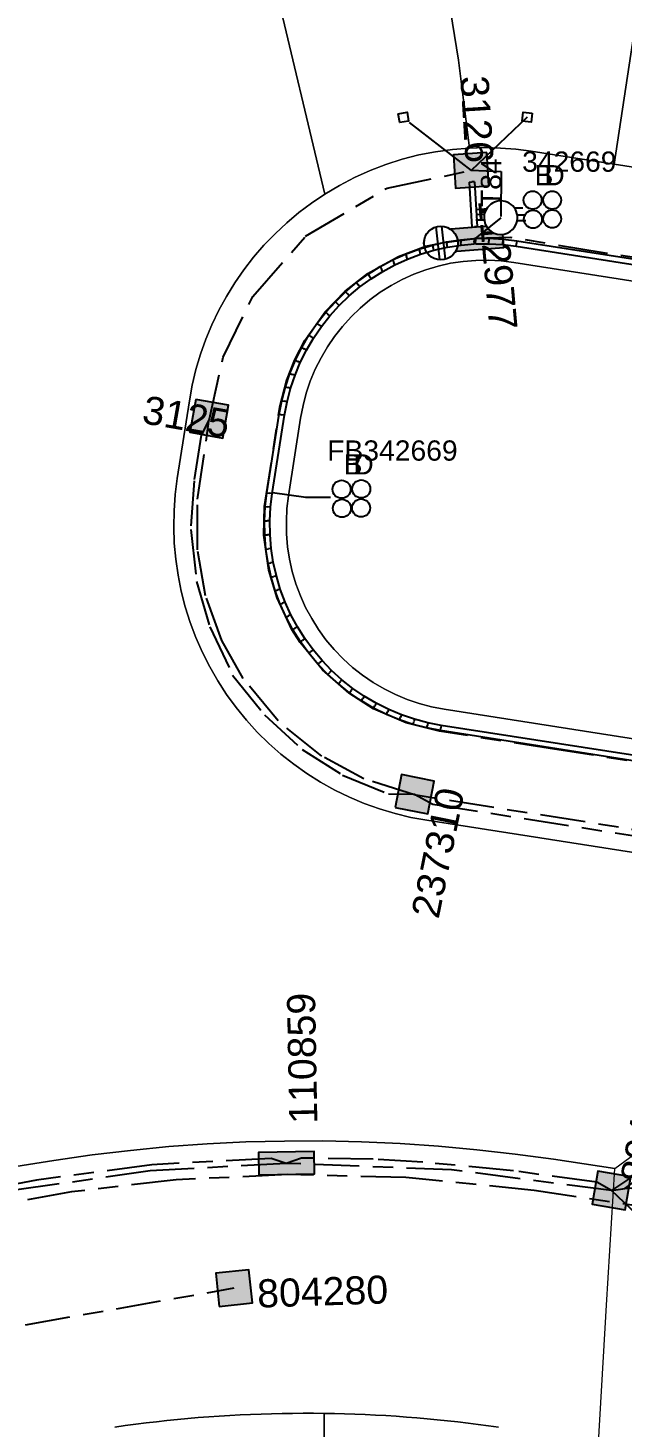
# Model space of a CAD drawing. Header units: metres. Extents: x 298214 to 299272, y 6265564 to 6266203.
# Drawn here: x 298381 to 298433.9, y 6265782.7 to 6265907.1 of the extents above; entities that cross this region are included whole.
import ezdxf
from ezdxf.enums import TextEntityAlignment as Align

# ---------------------------------------------------------------- set-up
doc = ezdxf.new("R2010")
doc.units = ezdxf.units.M
doc.linetypes.add('Cable Exist UG', pattern=[8.2, 4, -1.2, 1.8, -1.2])
doc.layers.get('0').update_dxf_attribs({"color": 6})
doc.layers.add('Cadastre Land Parcels_SP_EXT', color=9, linetype='Continuous', lineweight=5)
doc.layers.add('Cadastre Roads_SP_EXT', color=9, linetype='Continuous', lineweight=5)
for name, color, linetype in [('Duct_SP_EXT', 7, 'Continuous'), ('Equip_LV_EXT', 7, 'Continuous'), ('Mains_HV_EXT', 7, 'Continuous'), ('Mains_LV_EXT', 7, 'Continuous'), ('Mains_SL_EXT', 7, 'Continuous'), ('Services_SP_EXT', 7, 'Continuous'), ('SupportsUG_SP_LV_EXT', 7, 'Continuous'), ('SupportsUG_SP_LV_SL_EXT', 7, 'Continuous')]:
    doc.layers.add(name, color=color, linetype=linetype)
doc.styles.add('COLUMN_LABEL', font='arial.ttf')
doc.styles.add('iecARIAL', font='arial.ttf', dxfattribs={"height": 2})
doc.styles.add('POLE_LABEL', font='arial.ttf')
doc.styles.get("Standard").update_dxf_attribs({"font": 'arial.ttf'})

# ---------------------------------------------------------------- blocks, each defined once
blk = doc.blocks.new('COLUMN_EXT')
blk.add_hatch(color=256).paths.add_polyline_path([(-1.49, 1.48), (-1.49, -1.49), (1.48, -1.49), (1.48, 1.48)])
blk.add_lwpolyline([(-1.49, -1.49), (1.48, -1.49), (1.48, 1.48), (-1.49, 1.48)], close=True)
for tag, height, style, flags, p in [('ASSET_NUM', 2.5, 'COLUMN_LABEL', 8, (2, 2)), ('STRUCTURE_PLANT_NUMBER', 0.2, 'POLE_LABEL', 9, (1.81, 0.03)), ('STREET_CODE', 0.2, 'COLUMN_LABEL', 9, (1.81, -0.2))]:
    blk.add_attdef(tag, text='', height=height, dxfattribs=dict(style=style, flags=flags)).set_placement(p, align=Align.MIDDLE_LEFT)
at = {"flags": 9}
for tag, p in [('COLUMN_TYPE', (1.81, -0.4)), ('OWNED_BY', (1.81, -0.6)), ('STATE', (1.81, -0.8)), ('USAGE', (1.81, -1)), ('LEGEND', (1.81, -1.2)), ('STREETNAME', (1.81, -1.6)), ('SUBURB', (1.81, -1.8)), ('LOCATION', (1.81, -1.4)), ('NOTES', (1.81, -2))]:
    blk.add_attdef(tag, text='', height=0.2, dxfattribs=at).set_placement(p, align=Align.MIDDLE_LEFT)
at = {"flags": 1}
blk.add_attdef('Z', (1.81, -2.35), '', height=0.2, dxfattribs=at)
blk = doc.blocks.new('PILLAR_EXT')
blk.add_hatch(color=256).paths.add_polyline_path([(-2.475, 0.99), (-2.475, -0.99), (2.475, -0.99), (2.475, 0.99)])
blk.add_lwpolyline([(-2.475, -0.99), (2.475, -0.99), (2.475, 0.99), (-2.475, 0.99)], close=True)
at = {"style": 'iecARIAL', "flags": 8}
blk.add_attdef('ASSET_NUM', (1.5, 3.5), '', height=2.5, dxfattribs=at)
for tag, p, flags in [('OWNED_BY', (0, -0.2), 9), ('STATE', (0, -0.4), 9), ('SUPPORT_TYPE', (0, -0.6), 9), ('USAGE', (0, -0.8), 9), ('LEGEND', (0, -1), 9), ('LOCATION', (0, -1.2), 9), ('NOTES', (0, -1.4), 9), ('STREETNAME', (0, -1.8), 9), ('SUBURB', (0, -2), 1), ('PARENT', (0, -1.6), 9)]:
    blk.add_attdef(tag, p, '', height=0.2, dxfattribs=dict(flags=flags))
blk = doc.blocks.new('DUCT_EXT')
blk.add_circle((0, 0.8), 0.8)
at = {"flags": 1}
blk.add_attdef('Z', (0, 0), '', height=0.2, dxfattribs=at)
at = {"flags": 9}
for tag, p in [('DUCT_CODE', (0, 0)), ('XSECT_TYPE', (0, -0.2)), ('STATE', (0, -0.6)), ('FB_REFERENCE', (0, -0.4)), ('NOTES', (0, -0.8))]:
    blk.add_attdef(tag, text='', height=0.2, dxfattribs=at).set_placement(p, align=Align.MIDDLE_LEFT)
blk = doc.blocks.new('CCP_EXT')
at = {"flags": 9}
for tag, p in [('STATE', (0, -1.8)), ('LEGEND', (0, -1.4)), ('LIFE_SUPPORT', (0, -1.6)), ('NOTES', (0, -2))]:
    blk.add_attdef(tag, text='', height=0.2, dxfattribs=at).set_placement(p, align=Align.MIDDLE_LEFT)
blk.add_wipeout([(0, 0.57), (0.57, 0), (0, -0.57), (-0.57, 0)])
blk.add_lwpolyline([(-0.57, 0), (0, 0.57), (0.57, 0), (0, -0.57), (-0.57, 0)])
at = {"flags": 1}
blk.add_attdef('Z', (0, 0), '', height=0.2, dxfattribs=at)
at = {"flags": 9}
for tag, p in [('CCP_TYPE', (0, 0)), ('CONSTRUCTED_VOLTAGE', (0, -0.2)), ('OPERATING_VOLTAGE', (0, -0.6)), ('ORIENTATION', (0, -0.8)), ('OWNED_BY', (0, -1)), ('NO_PHASES', (0, -0.4)), ('USAGE', (0, -1.2))]:
    blk.add_attdef(tag, text='', height=0.2, dxfattribs=at).set_placement(p, align=Align.MIDDLE_LEFT)
blk = doc.blocks.new('LV_UG_LINKS_CLOSED_EXT')
blk.add_wipeout([(-1.06, 1.06), (-1.18, 0.92), (-1.29, 0.76), (-1.37, 0.59), (-1.43, 0.42), (-1.48, 0.23), (-1.49, 0.05), (-1.49, -0.14), (-1.46, -0.33), (-1.41, -0.51), (-1.33, -0.68), (-1.24, -0.84), (-1.12, -0.99), (-0.99, -1.12), (-0.84, -1.24), (-0.68, -1.33), (-0.51, -1.41), (-0.33, -1.46), (-0.14, -1.49), (0.05, -1.49), (0.23, -1.48), (0.42, -1.43), (0.59, -1.37), (0.76, -1.29), (0.92, -1.18), (1.06, -1.06), (1.18, -0.92), (1.29, -0.76), (1.37, -0.59), (1.43, -0.42), (1.48, -0.23), (1.49, -0.05), (1.49, 0.14), (1.46, 0.33), (1.41, 0.51), (1.33, 0.68), (1.24, 0.84), (1.12, 0.99), (0.99, 1.12), (0.84, 1.24), (0.68, 1.33), (0.51, 1.41), (0.33, 1.46), (0.14, 1.49), (-0.05, 1.49), (-0.23, 1.48), (-0.42, 1.43), (-0.59, 1.37), (-0.76, 1.29), (-0.92, 1.18)])
for p, q in [((-0.25, -1.48), (-0.25, 1.48)), ((0.25, -1.48), (0.25, 1.48))]:
    blk.add_line(p, q)
blk.add_circle((0, 0), 1.5)
at = {"flags": 9}
for tag, p in [('ACTUAL_STATUS', (0, 0)), ('CONSTRUCTED_VOLTAGE', (0, -0.2)), ('OPERATING_VOLTAGE', (0, -0.6)), ('ORIENTATION', (0, -0.8)), ('STATE', (0, -1)), ('SWITCH_TYPE', (0, -1.2)), ('NO_PHASES', (0, -0.4)), ('USAGE', (0, -1.4)), ('NOTES', (0, -1.6))]:
    blk.add_attdef(tag, text='', height=0.2, dxfattribs=at).set_placement(p, align=Align.MIDDLE_LEFT)
at = {"flags": 1}
blk.add_attdef('Z', (0, 0), '', height=0.2, dxfattribs=at)
blk = doc.blocks.new('LV_UG_LINKS_OPEN_EXT')
for p, q in [((-0.25, 1.47), (-0.25, 2.22)), ((0.25, 1.47), (0.25, 2.22)), ((-0.25, -1.47), (-0.25, -2.22)), ((0.25, -1.47), (0.25, -2.22))]:
    blk.add_line(p, q)
at = {"flags": 9}
for tag, p in [('ACTUAL_STATUS', (0, 0)), ('CONSTRUCTED_VOLTAGE', (0, -0.2)), ('OPERATING_VOLTAGE', (0, -0.6)), ('ORIENTATION', (0, -0.8)), ('STATE', (0, -1)), ('SWITCH_TYPE', (0, -1.2)), ('NO_PHASES', (0, -0.4)), ('USAGE', (0, -1.4)), ('NOTES', (0, -1.6))]:
    blk.add_attdef(tag, text='', height=0.2, dxfattribs=at).set_placement(p, align=Align.MIDDLE_LEFT)
at = {"flags": 1}
blk.add_attdef('Z', (0, 0), '', height=0.2, dxfattribs=at)
blk.add_wipeout([(-0.25, 1.47), (-0.43, 1.43), (-0.61, 1.36), (-0.77, 1.28), (-0.93, 1.17), (-1.07, 1.05), (-1.19, 0.9), (-1.29, 0.75), (-1.38, 0.58), (-1.44, 0.4), (-1.48, 0.22), (-1.49, 0.03), (-1.49, -0.16), (-1.45, -0.34), (-1.4, -0.52), (-1.32, -0.69), (-1.23, -0.85), (-1.11, -1), (-0.98, -1.13), (-0.83, -1.24), (-0.66, -1.34), (-0.49, -1.41), (-0.31, -1.46), (-0.13, -1.49), (0.06, -1.49), (0.25, -1.47), (0.43, -1.43), (0.61, -1.36), (0.77, -1.28), (0.93, -1.17), (1.07, -1.05), (1.19, -0.9), (1.29, -0.75), (1.38, -0.58), (1.44, -0.4), (1.48, -0.22), (1.49, -0.03), (1.49, 0.16), (1.45, 0.34), (1.4, 0.52), (1.32, 0.69), (1.23, 0.85), (1.11, 1), (0.98, 1.13), (0.83, 1.24), (0.66, 1.34), (0.49, 1.41), (0.31, 1.46), (0.13, 1.49), (-0.06, 1.49)])
blk.add_lwpolyline([(0, -1.49, 1), (0, 1.49, 1)], format="xyb", close=True)

msp = doc.modelspace()

# ---------------------------------------------------------------- linework, layer by layer
at = {"layer": 'Cadastre Land Parcels_SP_EXT', "linetype": 'Continuous'}
for points in [[(298388.82, 6265947.22), (298396.46, 6265933.38), (298398.25, 6265931.64), (298398.48, 6265929.97), (298407.43, 6265892.36), (298408.74, 6265893.13), (298410.08, 6265893.83), (298411.47, 6265894.45), (298412.88, 6265895), (298414.33, 6265895.46), (298415.8, 6265895.84), (298417.29, 6265896.13), (298418.79, 6265896.34), (298420.3, 6265896.46), (298419.34, 6265904.26), (298417.89, 6265913.26), (298418.92, 6265917.88), (298416.69, 6265945.38), (298407.45, 6265945.99), (298388.82, 6265947.22)], [(298416.69, 6265945.38), (298418.92, 6265917.88), (298417.89, 6265913.26), (298419.34, 6265904.26), (298420.3, 6265896.46), (298421.68, 6265896.5), (298423.05, 6265896.46), (298424.43, 6265896.35), (298425.79, 6265896.18), (298433.18, 6265895.02), (298436.42, 6265916.57), (298441.02, 6265940.23), (298436.08, 6265941.64), (298424.69, 6265943.67), (298416.69, 6265945.38)], [(298433.18, 6265895.02), (298447.02, 6265892.86), (298449.36, 6265902.4), (298457.94, 6265935.38), (298441.02, 6265940.23), (298436.42, 6265916.57), (298433.18, 6265895.02)]]:
    msp.add_lwpolyline(points, close=True, dxfattribs=at)
for points in [[(298437.55, 6265833.4), (298416.5, 6265836.68), (298415.09, 6265836.94), (298413.69, 6265837.28), (298412.3, 6265837.69), (298410.95, 6265838.18), (298409.62, 6265838.74), (298408.32, 6265839.37), (298407.06, 6265840.07), (298405.84, 6265840.83), (298404.67, 6265841.67), (298403.54, 6265842.56), (298402.46, 6265843.51), (298401.43, 6265844.53), (298400.46, 6265845.59), (298399.55, 6265846.71), (298398.7, 6265847.87), (298397.91, 6265849.08), (298397.2, 6265850.33), (298396.55, 6265851.61), (298395.97, 6265852.93), (298395.46, 6265854.28), (298395.03, 6265855.66), (298394.67, 6265857.05), (298394.39, 6265858.47), (298394.18, 6265859.89), (298394.05, 6265861.33), (298394, 6265862.77), (298394.03, 6265864.21), (298394.14, 6265865.65), (298394.32, 6265867.07), (298395.4, 6265873.99), (298395.65, 6265875.38), (298395.98, 6265876.76), (298396.38, 6265878.12), (298396.86, 6265879.45), (298397.4, 6265880.75), (298398.01, 6265882.03), (298398.69, 6265883.27), (298399.44, 6265884.47), (298400.24, 6265885.64), (298401.11, 6265886.75), (298402.03, 6265887.82), (298403.01, 6265888.84), (298404.05, 6265889.81), (298405.13, 6265890.72), (298406.26, 6265891.57), (298407.43, 6265892.36), (298407.43, 6265892.36), (298398.48, 6265929.97)], [(298518.9, 6265871.47), (298424.26, 6265886.29), (298423.13, 6265886.43), (298422, 6265886.49), (298420.87, 6265886.47), (298419.74, 6265886.38), (298418.61, 6265886.21), (298417.51, 6265885.96), (298416.42, 6265885.63), (298415.36, 6265885.24), (298414.33, 6265884.77), (298413.33, 6265884.23), (298412.37, 6265883.63), (298411.45, 6265882.96), (298410.59, 6265882.23), (298409.77, 6265881.44), (298409.01, 6265880.6), (298408.31, 6265879.71), (298407.67, 6265878.77), (298407.1, 6265877.8), (298406.59, 6265876.78), (298406.15, 6265875.73), (298405.79, 6265874.66), (298405.5, 6265873.56), (298405.29, 6265872.45), (298404.21, 6265865.53), (298404.07, 6265864.41), (298404.02, 6265863.28), (298404.03, 6265862.14), (298404.13, 6265861.01), (298404.3, 6265859.89), (298404.55, 6265858.79), (298404.87, 6265857.7), (298405.27, 6265856.64), (298405.73, 6265855.6), (298406.27, 6265854.61), (298406.88, 6265853.65), (298407.54, 6265852.73), (298408.27, 6265851.86), (298409.06, 6265851.05), (298409.9, 6265850.28), (298410.79, 6265849.58), (298411.73, 6265848.94), (298412.71, 6265848.37), (298413.72, 6265847.87), (298414.77, 6265847.43), (298415.84, 6265847.07), (298416.94, 6265846.78), (298418.05, 6265846.56), (298439.05, 6265843.27)], [(298379.96, 6265805.88), (298383.34, 6265806.44), (298386.74, 6265806.93), (298390.15, 6265807.33), (298393.56, 6265807.66), (298396.99, 6265807.91), (298400.41, 6265808.08), (298403.84, 6265808.16), (298407.27, 6265808.17), (298410.7, 6265808.09), (298414.13, 6265807.94), (298417.56, 6265807.71), (298420.97, 6265807.39), (298424.38, 6265807), (298427.79, 6265806.55), (298433.24, 6265805.73), (298437.8, 6265809.06)], [(298407.25, 6265751.62), (298407.37, 6265783.94), (298407.37, 6265783.94), (298406.44, 6265783.95), (298405.5, 6265783.95), (298404.57, 6265783.94), (298403.64, 6265783.93), (298402.7, 6265783.91), (298401.77, 6265783.88), (298400.84, 6265783.85), (298399.91, 6265783.8), (298398.98, 6265783.76), (298398.04, 6265783.7), (298397.11, 6265783.63), (298396.18, 6265783.56), (298395.25, 6265783.48), (298394.33, 6265783.39), (298393.4, 6265783.3), (298392.47, 6265783.2), (298391.54, 6265783.09), (298390.62, 6265782.97), (298389.69, 6265782.85), (298388.77, 6265782.72)], [(298422.9, 6265782.7), (298421.99, 6265782.83), (298421.09, 6265782.95), (298420.18, 6265783.07), (298419.26, 6265783.18), (298418.35, 6265783.28), (298417.44, 6265783.37), (298416.53, 6265783.46), (298415.61, 6265783.54), (298414.7, 6265783.61), (298413.78, 6265783.68), (298412.87, 6265783.74), (298411.95, 6265783.79), (298411.04, 6265783.83), (298410.12, 6265783.87), (298409.2, 6265783.9), (298408.29, 6265783.92), (298407.37, 6265783.94), (298407.25, 6265751.62)]]:
    msp.add_lwpolyline(points, dxfattribs=at)
at = {"layer": 'Cadastre Roads_SP_EXT', "linetype": 'Continuous'}
for points in [[(298447.02, 6265892.86), (298433.18, 6265895.02), (298425.79, 6265896.18), (298424.43, 6265896.35), (298423.05, 6265896.46), (298421.68, 6265896.5), (298420.3, 6265896.46), (298418.79, 6265896.34), (298417.29, 6265896.13), (298415.8, 6265895.84), (298414.33, 6265895.46), (298412.88, 6265895), (298411.47, 6265894.45), (298410.08, 6265893.83), (298408.74, 6265893.13), (298407.43, 6265892.36), (298406.26, 6265891.57), (298405.13, 6265890.72), (298404.05, 6265889.81), (298403.01, 6265888.84), (298402.03, 6265887.82), (298401.11, 6265886.75), (298400.24, 6265885.64), (298399.44, 6265884.47), (298398.69, 6265883.27), (298398.01, 6265882.03), (298397.4, 6265880.75), (298396.86, 6265879.45), (298396.38, 6265878.12), (298395.98, 6265876.76), (298395.65, 6265875.38), (298395.4, 6265873.99), (298394.32, 6265867.08), (298394.14, 6265865.65), (298394.03, 6265864.21), (298394, 6265862.77), (298394, 6265862.77), (298394.05, 6265861.33), (298394.18, 6265859.89), (298394.39, 6265858.47), (298394.67, 6265857.05), (298395.03, 6265855.66), (298395.46, 6265854.28), (298395.97, 6265852.93), (298396.55, 6265851.61), (298397.2, 6265850.33), (298397.91, 6265849.08), (298398.7, 6265847.87), (298399.55, 6265846.71), (298400.46, 6265845.59), (298401.43, 6265844.53), (298402.46, 6265843.51), (298403.54, 6265842.56), (298404.67, 6265841.67), (298405.84, 6265840.83), (298407.06, 6265840.07), (298408.32, 6265839.37), (298409.62, 6265838.74), (298410.95, 6265838.18), (298412.3, 6265837.69), (298413.69, 6265837.28), (298415.09, 6265836.94), (298416.5, 6265836.68), (298437.55, 6265833.4)], [(298439.05, 6265843.27), (298418.05, 6265846.56), (298416.94, 6265846.78), (298415.84, 6265847.07), (298414.77, 6265847.43), (298413.72, 6265847.87), (298412.71, 6265848.37), (298411.73, 6265848.94), (298410.79, 6265849.58), (298409.9, 6265850.28), (298409.06, 6265851.05), (298408.27, 6265851.86), (298407.54, 6265852.73), (298406.88, 6265853.65), (298406.27, 6265854.61), (298405.73, 6265855.6), (298405.27, 6265856.64), (298404.87, 6265857.7), (298404.55, 6265858.79), (298404.3, 6265859.89), (298404.13, 6265861.01), (298404.03, 6265862.14), (298404.02, 6265863.28), (298404.07, 6265864.41), (298404.21, 6265865.53), (298405.29, 6265872.45), (298405.5, 6265873.56), (298405.79, 6265874.66), (298406.15, 6265875.73), (298406.59, 6265876.78), (298407.1, 6265877.8), (298407.67, 6265878.77), (298408.31, 6265879.71), (298409.01, 6265880.6), (298409.77, 6265881.44), (298410.59, 6265882.23), (298411.45, 6265882.96), (298412.37, 6265883.63), (298413.33, 6265884.23), (298414.33, 6265884.77), (298415.36, 6265885.24), (298416.42, 6265885.63), (298417.51, 6265885.96), (298418.61, 6265886.21), (298419.74, 6265886.38), (298420.87, 6265886.47), (298422, 6265886.49), (298423.13, 6265886.43), (298424.26, 6265886.29), (298518.9, 6265871.47)], [(298431.77, 6265781.33), (298432.5, 6265793.55), (298432.5, 6265793.55), (298433.23, 6265805.73), (298427.79, 6265806.55), (298424.38, 6265807), (298420.97, 6265807.39), (298417.56, 6265807.71), (298414.13, 6265807.94), (298410.7, 6265808.09), (298407.27, 6265808.17), (298403.84, 6265808.16), (298400.41, 6265808.08), (298396.98, 6265807.91), (298393.56, 6265807.66), (298390.15, 6265807.33), (298386.74, 6265806.93), (298383.34, 6265806.44), (298379.96, 6265805.88)], [(298388.77, 6265782.72), (298389.69, 6265782.85), (298390.62, 6265782.97), (298391.54, 6265783.09), (298392.47, 6265783.2), (298393.4, 6265783.3), (298394.33, 6265783.39), (298395.25, 6265783.48), (298396.18, 6265783.56), (298397.11, 6265783.63), (298398.04, 6265783.7), (298398.98, 6265783.76), (298399.91, 6265783.8), (298400.84, 6265783.85), (298401.77, 6265783.88), (298402.7, 6265783.91), (298403.64, 6265783.93), (298404.57, 6265783.94), (298405.5, 6265783.95), (298406.44, 6265783.95), (298407.37, 6265783.94), (298408.29, 6265783.92), (298409.2, 6265783.9), (298410.12, 6265783.87), (298411.04, 6265783.83), (298411.95, 6265783.79), (298412.87, 6265783.74), (298413.78, 6265783.68), (298414.7, 6265783.61), (298415.61, 6265783.54), (298416.53, 6265783.46), (298417.44, 6265783.37), (298418.35, 6265783.28), (298419.26, 6265783.18), (298420.18, 6265783.07), (298421.09, 6265782.95), (298421.99, 6265782.83), (298422.9, 6265782.7)]]:
    msp.add_lwpolyline(points, dxfattribs=at)
at = {"layer": 'Duct_SP_EXT'}
for p, q in [((298420.28, 6265893.43), (298420.52, 6265893.45)), ((298420.76, 6265893.46), (298420.52, 6265893.45)), ((298413.47, 6265886.51), (298414.62, 6265887.03)), ((298414.62, 6265887.03), (298414.71, 6265886.81)), ((298420.84, 6265887.93), (298422.03, 6265887.95)), ((298422.03, 6265887.95), (298423.26, 6265887.89)), ((298423.26, 6265887.89), (298423.28, 6265888.13)), ((298423.26, 6265887.89), (298424.46, 6265887.73)), ((298424.46, 6265887.73), (298424.5, 6265887.97)), ((298424.46, 6265887.73), (298472.83, 6265880.16)), ((298411.28, 6265885.23), (298412.35, 6265885.91)), ((298412.35, 6265885.91), (298413.47, 6265886.51)), ((298412.35, 6265885.91), (298412.47, 6265885.7)), ((298412.59, 6265885.49), (298412.47, 6265885.7)), ((298412.59, 6265885.49), (298413.68, 6265886.08)), ((298413.47, 6265886.51), (298413.57, 6265886.29)), ((298413.68, 6265886.08), (298413.57, 6265886.29)), ((298413.68, 6265886.08), (298414.8, 6265886.59)), ((298414.8, 6265886.59), (298414.71, 6265886.81)), ((298409.29, 6265883.67), (298410.26, 6265884.49)), ((298410.26, 6265884.49), (298411.28, 6265885.23)), ((298410.26, 6265884.49), (298410.41, 6265884.3)), ((298410.55, 6265884.11), (298411.55, 6265884.84)), ((298411.28, 6265885.23), (298411.41, 6265885.03)), ((298411.55, 6265884.84), (298411.41, 6265885.03)), ((298411.55, 6265884.84), (298412.59, 6265885.49)), ((298408.38, 6265882.79), (298409.29, 6265883.67)), ((298408.72, 6265882.46), (298409.61, 6265883.32)), ((298409.29, 6265883.67), (298409.45, 6265883.49)), ((298409.61, 6265883.32), (298409.45, 6265883.49)), ((298409.61, 6265883.32), (298410.55, 6265884.11)), ((298410.55, 6265884.11), (298410.41, 6265884.3)), ((298407.53, 6265881.85), (298408.38, 6265882.79)), ((298407.89, 6265881.54), (298408.72, 6265882.46)), ((298408.38, 6265882.79), (298408.55, 6265882.63)), ((298408.72, 6265882.46), (298408.55, 6265882.63)), ((298406.03, 6265879.81), (298406.74, 6265880.86)), ((298406.74, 6265880.86), (298407.53, 6265881.85)), ((298406.74, 6265880.86), (298406.94, 6265880.72)), ((298407.13, 6265880.58), (298406.94, 6265880.72)), ((298407.13, 6265880.58), (298407.89, 6265881.54)), ((298407.53, 6265881.85), (298407.71, 6265881.7)), ((298407.89, 6265881.54), (298407.71, 6265881.7)), ((298405.39, 6265878.72), (298406.03, 6265879.81)), ((298405.81, 6265878.49), (298406.43, 6265879.56)), ((298406.03, 6265879.81), (298406.23, 6265879.69)), ((298406.43, 6265879.56), (298406.23, 6265879.69)), ((298406.43, 6265879.56), (298407.13, 6265880.58)), ((298404.82, 6265877.59), (298405.39, 6265878.72)), ((298405.26, 6265877.39), (298405.81, 6265878.49)), ((298405.39, 6265878.72), (298405.6, 6265878.61)), ((298405.81, 6265878.49), (298405.6, 6265878.61)), ((298404.34, 6265876.42), (298404.82, 6265877.59)), ((298404.79, 6265876.25), (298405.26, 6265877.39)), ((298404.82, 6265877.59), (298405.04, 6265877.49)), ((298405.26, 6265877.39), (298405.04, 6265877.49)), ((298403.93, 6265875.22), (298404.34, 6265876.42)), ((298404.34, 6265876.42), (298404.56, 6265876.33)), ((298404.39, 6265875.08), (298404.79, 6265876.25)), ((298404.79, 6265876.25), (298404.56, 6265876.33)), ((298403.61, 6265873.99), (298403.93, 6265875.22)), ((298403.93, 6265875.22), (298404.16, 6265875.15)), ((298404.08, 6265873.89), (298404.39, 6265875.08)), ((298404.39, 6265875.08), (298404.16, 6265875.15)), ((298403.38, 6265872.78), (298403.61, 6265873.99)), ((298403.61, 6265873.99), (298403.85, 6265873.94)), ((298404.08, 6265873.89), (298403.85, 6265873.94)), ((298403.85, 6265872.7), (298404.08, 6265873.89)), ((298402.29, 6265865.8), (298403.38, 6265872.78)), ((298402.76, 6265865.73), (298403.85, 6265872.7)), ((298403.38, 6265872.78), (298403.61, 6265872.74)), ((298403.85, 6265872.7), (298403.61, 6265872.74)), ((298402.14, 6265864.58), (298402.29, 6265865.8)), ((298402.29, 6265865.8), (298402.53, 6265865.77)), ((298402.76, 6265865.73), (298402.53, 6265865.77)), ((298402.07, 6265863.31), (298402.14, 6265864.58)), ((298402.14, 6265864.58), (298402.38, 6265864.56)), ((298402.62, 6265864.53), (298402.38, 6265864.56)), ((298402.55, 6265863.3), (298402.62, 6265864.53)), ((298402.62, 6265864.53), (298402.76, 6265865.73)), ((298402.09, 6265862.05), (298402.07, 6265863.31)), ((298402.07, 6265863.31), (298402.31, 6265863.31)), ((298402.55, 6265863.3), (298402.31, 6265863.31)), ((298402.57, 6265862.07), (298402.55, 6265863.3)), ((298402.09, 6265862.05), (298402.33, 6265862.06)), ((298402.2, 6265860.78), (298402.09, 6265862.05)), ((298402.57, 6265862.07), (298402.33, 6265862.06)), ((298402.68, 6265860.84), (298402.57, 6265862.07)), ((298402.2, 6265860.78), (298402.44, 6265860.81)), ((298402.68, 6265860.84), (298402.44, 6265860.81)), ((298402.86, 6265859.62), (298402.68, 6265860.84)), ((298402.39, 6265859.53), (298402.2, 6265860.78)), ((298402.39, 6265859.53), (298402.63, 6265859.57)), ((298402.86, 6265859.62), (298402.63, 6265859.57)), ((298403.13, 6265858.42), (298402.86, 6265859.62)), ((298402.67, 6265858.3), (298402.39, 6265859.53)), ((298402.67, 6265858.3), (298402.9, 6265858.36)), ((298403.03, 6265857.08), (298402.67, 6265858.3)), ((298403.13, 6265858.42), (298402.9, 6265858.36)), ((298403.48, 6265857.23), (298403.13, 6265858.42)), ((298403.03, 6265857.08), (298403.26, 6265857.16)), ((298403.47, 6265855.9), (298403.03, 6265857.08)), ((298403.48, 6265857.23), (298403.26, 6265857.16)), ((298403.92, 6265856.08), (298403.48, 6265857.23)), ((298403.47, 6265855.9), (298403.69, 6265855.99)), ((298404, 6265854.74), (298403.47, 6265855.9)), ((298403.92, 6265856.08), (298403.69, 6265855.99)), ((298404.43, 6265854.96), (298403.92, 6265856.08)), ((298404, 6265854.74), (298404.21, 6265854.85)), ((298404.6, 6265853.63), (298404, 6265854.74)), ((298404.43, 6265854.96), (298404.21, 6265854.85)), ((298405.01, 6265853.87), (298404.43, 6265854.96)), ((298404.6, 6265853.63), (298404.8, 6265853.75)), ((298405.27, 6265852.56), (298404.6, 6265853.63)), ((298405.01, 6265853.87), (298404.8, 6265853.75)), ((298405.67, 6265852.83), (298405.01, 6265853.87)), ((298405.27, 6265852.56), (298405.47, 6265852.69)), ((298406.02, 6265851.53), (298405.27, 6265852.56)), ((298405.67, 6265852.83), (298405.47, 6265852.69)), ((298406.4, 6265851.83), (298405.67, 6265852.83)), ((298406.02, 6265851.53), (298406.21, 6265851.68)), ((298406.83, 6265850.56), (298406.02, 6265851.53)), ((298406.4, 6265851.83), (298406.21, 6265851.68)), ((298407.19, 6265850.88), (298406.4, 6265851.83)), ((298407.19, 6265850.88), (298407.01, 6265850.72)), ((298408.04, 6265850), (298407.19, 6265850.88)), ((298406.83, 6265850.56), (298407.01, 6265850.72)), ((298407.71, 6265849.65), (298406.83, 6265850.56)), ((298407.71, 6265849.65), (298407.88, 6265849.82)), ((298408.65, 6265848.8), (298407.71, 6265849.65)), ((298408.04, 6265850), (298407.88, 6265849.82)), ((298408.96, 6265849.17), (298408.04, 6265850)), ((298408.65, 6265848.8), (298408.8, 6265848.99)), ((298409.64, 6265848.02), (298408.65, 6265848.8)), ((298408.96, 6265849.17), (298408.8, 6265848.99)), ((298409.93, 6265848.41), (298408.96, 6265849.17)), ((298409.93, 6265848.41), (298409.79, 6265848.21)), ((298410.95, 6265847.71), (298409.93, 6265848.41)), ((298409.64, 6265848.02), (298409.79, 6265848.21)), ((298410.69, 6265847.3), (298409.64, 6265848.02)), ((298410.69, 6265847.3), (298410.82, 6265847.51)), ((298411.78, 6265846.66), (298410.69, 6265847.3)), ((298410.95, 6265847.71), (298410.82, 6265847.51)), ((298412.01, 6265847.09), (298410.95, 6265847.71)), ((298411.78, 6265846.66), (298411.9, 6265846.87)), ((298412.92, 6265846.1), (298411.78, 6265846.66)), ((298412.01, 6265847.09), (298411.9, 6265846.87)), ((298413.12, 6265846.54), (298412.01, 6265847.09)), ((298412.92, 6265846.1), (298413.02, 6265846.32)), ((298414.09, 6265845.61), (298412.92, 6265846.1)), ((298413.12, 6265846.54), (298413.02, 6265846.32)), ((298414.25, 6265846.06), (298413.12, 6265846.54)), ((298414.25, 6265846.06), (298414.17, 6265845.84)), ((298415.42, 6265845.67), (298414.25, 6265846.06)), ((298414.09, 6265845.61), (298414.17, 6265845.84)), ((298415.29, 6265845.21), (298414.09, 6265845.61)), ((298415.29, 6265845.21), (298415.35, 6265845.44)), ((298416.51, 6265844.89), (298415.29, 6265845.21)), ((298415.42, 6265845.67), (298415.35, 6265845.44)), ((298416.61, 6265845.36), (298415.42, 6265845.67)), ((298416.51, 6265844.89), (298416.56, 6265845.12)), ((298417.72, 6265844.65), (298416.51, 6265844.89)), ((298416.61, 6265845.36), (298416.56, 6265845.12)), ((298417.8, 6265845.12), (298416.61, 6265845.36)), ((298417.72, 6265844.65), (298417.76, 6265844.89)), ((298438.75, 6265841.36), (298417.72, 6265844.65)), ((298417.8, 6265845.12), (298417.76, 6265844.89)), ((298438.82, 6265841.83), (298417.8, 6265845.12))]:
    msp.add_line(p, q, dxfattribs=at)
for points in [[(298425.04, 6265891.11), (298422.63, 6265891.11), (298420.97, 6265890.97)], [(298407.93, 6265865.37), (298405.75, 6265865.37), (298402.8, 6265865.8)]]:
    msp.add_lwpolyline(points, dxfattribs=at)
at = {"layer": 'Mains_HV_EXT', "linetype": 'Cable Exist UG'}
msp.add_lwpolyline([(298562.48, 6265775.7), (298560.72, 6265776.75), (298559.43, 6265777.45), (298558.07, 6265778.16), (298556.86, 6265778.77), (298555.43, 6265779.46), (298554.28, 6265780), (298552.68, 6265780.72), (298550.84, 6265781.5), (298549.18, 6265782.18), (298547.75, 6265782.72), (298546.68, 6265783.12), (298539.9, 6265785.3), (298526.66, 6265788.11), (298449.31, 6265800.19), (298437.9, 6265801.97), (298426.07, 6265803.76), (298414.64, 6265804.91), (298404.14, 6265805.17), (298394.23, 6265804.71), (298384.92, 6265803.64), (298375.7, 6265801.99), (298351.02, 6265796.79)], dxfattribs=at)
at = {"layer": 'Mains_LV_EXT', "linetype": 'Cable Exist UG'}
for points in [[(298432.93, 6265803.75), (298434.12, 6265803.95), (298439.65, 6265807.94), (298442.99, 6265829.34), (298438.68, 6265835.25), (298415.5, 6265838.91), (298410.92, 6265840.36), (298407.18, 6265842.37), (298403.28, 6265845.51), (298400.17, 6265849.28), (298398.27, 6265852.67), (298396.84, 6265856.64), (298396.11, 6265860.74), (298396.11, 6265865.24), (298397.17, 6265872.38)], [(298404, 6265806.17), (298391.92, 6265805.5), (298378.75, 6265803.62), (298373.96, 6265802.61), (298373.35, 6265801.42), (298371.54, 6265801.15), (298370.45, 6265801.88), (298350.45, 6265797.69), (298345.36, 6265803.78)], [(298432.93, 6265803.75), (298418.7, 6265805.6), (298404, 6265806.17)]]:
    msp.add_lwpolyline(points, dxfattribs=at)
at = {"layer": 'Mains_SL_EXT', "linetype": 'Cable Exist UG'}
for points in [[(298397.17, 6265872.38), (298396.44, 6265870.94), (298395.81, 6265866.86), (298395.51, 6265862.54), (298396.03, 6265857.91), (298397.22, 6265853.88), (298399.24, 6265849.58), (298402.06, 6265846.06), (298405.43, 6265842.98), (298409.02, 6265840.7), (298413.1, 6265839.02), (298415.43, 6265839)], [(298415.43, 6265839), (298417.06, 6265838.11), (298441.36, 6265834.29), (298442.46, 6265841.22), (298448.63, 6265840.26), (298450.02, 6265839.52)], [(298450.02, 6265839.52), (298448.16, 6265838.31), (298444.09, 6265839.01), (298439.23, 6265808.25), (298434.98, 6265805.13), (298432.93, 6265803.75)], [(298404, 6265806.17), (298402.67, 6265806.6), (298392.05, 6265806.05), (298381.81, 6265804.68), (298373.71, 6265803.17), (298372.29, 6265802.37)], [(298432.93, 6265803.75), (298431.63, 6265804.49), (298424.22, 6265805.5), (298416.17, 6265806.28), (298411.73, 6265806.55), (298405.37, 6265806.64), (298404, 6265806.17)], [(298432.93, 6265803.75), (298434.55, 6265804.01), (298456.56, 6265800.65), (298458.08, 6265800.39)], [(298432.93, 6265803.75), (298435.15, 6265801.67), (298437.5, 6265801.39), (298435.58, 6265783.02)], [(298357.9, 6265787.74), (298358.74, 6265787.82), (298358.74, 6265787.82), (298364.67, 6265788.99), (298399.38, 6265795.09)]]:
    msp.add_lwpolyline(points, dxfattribs=at)

# ---------------------------------------------------------------- block references
at = {"layer": 'Duct_SP_EXT'}
for p in [(298425.92, 6265891.03), (298427.66, 6265891.03), (298425.95, 6265889.33), (298427.66, 6265889.36), (298408.93, 6265865.31), (298410.68, 6265865.34), (298408.96, 6265863.62), (298410.67, 6265863.65)]:
    msp.add_blockref('DUCT_EXT', p, dxfattribs=at)
at = {"layer": 'SupportsUG_SP_LV_EXT'}
ref = msp.add_blockref('PILLAR_EXT', (298420.81, 6265888.41), dxfattribs=dict(at, rotation=4.382714275801035))
ref.add_attrib('ASSET_NUM', '112977', dxfattribs={"layer": '0', "height": 2.5, "rotation": 275.0737, "style": 'iecARIAL'}).set_placement((298422.31, 6265891.91), align=Align.MIDDLE_LEFT)
ref = msp.add_blockref('PILLAR_EXT', (298404.03, 6265806.19), dxfattribs=dict(at, rotation=1.166279844223366))
ref.add_attrib('ASSET_NUM', '110859', dxfattribs={"layer": '0', "height": 2.5, "rotation": 91.0597, "style": 'iecARIAL'}).set_placement((298405.53, 6265809.69), align=Align.MIDDLE_LEFT)
at = {"layer": 'SupportsUG_SP_LV_SL_EXT'}
ref = msp.add_blockref('COLUMN_EXT', (298420.46, 6265894.47), dxfattribs=dict(at, rotation=183.4543690732486))
ref.add_attrib('ASSET_NUM', '3126', dxfattribs={"layer": '0', "height": 2.5, "rotation": 273.4906, "style": 'COLUMN_LABEL'}).set_placement((298422.46, 6265895.22), align=Align.TOP_RIGHT)
ref = msp.add_blockref('COLUMN_EXT', (298397.17, 6265872.38), dxfattribs=dict(at, rotation=259.9821690765352))
ref.add_attrib('ASSET_NUM', '3125', dxfattribs={"layer": '0', "height": 2.5, "rotation": 350.0184, "style": 'COLUMN_LABEL'}).set_placement((298399.17, 6265873.13), align=Align.TOP_RIGHT)
ref = msp.add_blockref('COLUMN_EXT', (298415.43, 6265839), dxfattribs=dict(at, rotation=348.9730634499802))
ref.add_attrib('ASSET_NUM', '237310', dxfattribs={"layer": '0', "height": 2.5, "rotation": 78.4902, "style": 'COLUMN_LABEL'}).set_placement((298417.43, 6265839.75), align=Align.TOP_RIGHT)
ref = msp.add_blockref('COLUMN_EXT', (298432.93, 6265803.75), dxfattribs=dict(at, rotation=170.2055384230149))
ref.add_attrib('ASSET_NUM', '804281', dxfattribs={"layer": '0', "height": 2.5, "rotation": 80.3142, "style": 'COLUMN_LABEL'}).set_placement((298434.94, 6265804.5), align=Align.MIDDLE_LEFT)
ref = msp.add_blockref('COLUMN_EXT', (298399.38, 6265795.09), dxfattribs=dict(at, rotation=6.072456341586506))
ref.add_attrib('ASSET_NUM', '804280', dxfattribs={"layer": '0', "height": 2.5, "rotation": 1.8779, "style": 'COLUMN_LABEL'}).set_placement((298401.38, 6265795.84), align=Align.TOP_LEFT)

# ---------------------------------------------------------------- texts
at = {"layer": 'Duct_SP_EXT'}
for s, p in [('342669', (298424.99, 6265894.35)), ('B', (298426.09, 6265893.14)), ('D', (298426.96, 6265893.14)), ('FB342669', (298407.65, 6265868.66)), ('B', (298409.11, 6265867.43)), ('D', (298409.97, 6265867.43))]:
    msp.add_text(s, height=1.8, dxfattribs=at).set_placement(p)

# ---------------------------------------------------------------- next in the draw order: block references
at = {"layer": 'Equip_LV_EXT'}
for name, p, rotation in [('LV_UG_LINKS_OPEN_EXT', (298423.09, 6265890.27), 89.57801395710003), ('LV_UG_LINKS_CLOSED_EXT', (298417.76, 6265888.01), 6.172334307854825)]:
    msp.add_blockref(name, p, dxfattribs=dict(at, rotation=rotation))
at = {"layer": 'Services_SP_EXT'}
for p, rotation in [((298414.43, 6265899.18), 324.4003715268929), ((298425.44, 6265899.2), 219.5100301031564)]:
    msp.add_blockref('CCP_EXT', p, dxfattribs=dict(at, rotation=rotation))

# ---------------------------------------------------------------- next in the draw order: linework, layer by layer
at = {"layer": 'Duct_SP_EXT'}
for p, q in [((298420.28, 6265893.43), (298420.51, 6265889.42)), ((298420.76, 6265893.46), (298420.99, 6265889.45)), ((298420.51, 6265889.42), (298420.75, 6265889.44)), ((298420.99, 6265889.45), (298420.75, 6265889.44)), ((298418.26, 6265888.11), (298419.51, 6265888.3)), ((298419.51, 6265888.3), (298420.7, 6265888.4)), ((298419.51, 6265888.3), (298419.54, 6265888.07)), ((298420.7, 6265888.4), (298420.72, 6265888.17)), ((298420.74, 6265887.93), (298420.72, 6265888.17)), ((298420.84, 6265888.41), (298422.03, 6265888.43)), ((298420.84, 6265888.41), (298420.84, 6265888.17)), ((298420.84, 6265887.93), (298420.84, 6265888.17)), ((298422.03, 6265888.43), (298423.3, 6265888.36)), ((298422.03, 6265888.43), (298422.03, 6265888.19)), ((298422.03, 6265887.95), (298422.03, 6265888.19)), ((298423.3, 6265888.36), (298423.28, 6265888.13)), ((298423.3, 6265888.36), (298424.53, 6265888.21)), ((298424.53, 6265888.21), (298424.5, 6265887.97)), ((298424.53, 6265888.21), (298472.91, 6265880.63)), ((298414.62, 6265887.03), (298415.81, 6265887.47)), ((298414.8, 6265886.59), (298415.96, 6265887.02)), ((298415.81, 6265887.47), (298417.02, 6265887.83)), ((298415.81, 6265887.47), (298415.88, 6265887.25)), ((298415.96, 6265887.02), (298415.88, 6265887.25)), ((298415.96, 6265887.02), (298417.14, 6265887.37)), ((298417.02, 6265887.83), (298418.26, 6265888.11)), ((298417.02, 6265887.83), (298417.08, 6265887.6)), ((298417.14, 6265887.37), (298417.08, 6265887.6)), ((298417.14, 6265887.37), (298418.34, 6265887.64)), ((298418.26, 6265888.11), (298418.3, 6265887.88)), ((298418.34, 6265887.64), (298418.3, 6265887.88)), ((298418.34, 6265887.64), (298419.56, 6265887.83)), ((298419.56, 6265887.83), (298419.54, 6265888.07)), ((298419.56, 6265887.83), (298420.74, 6265887.93))]:
    msp.add_line(p, q, dxfattribs=at)
at = {"layer": 'Mains_LV_EXT', "linetype": 'Cable Exist UG'}
for points in [[(298397.17, 6265872.38), (298398.41, 6265877.86), (298401.03, 6265883.26), (298405.73, 6265888.61), (298412.98, 6265892.9), (298420.46, 6265894.47)], [(298420.46, 6265894.48), (298423.12, 6265894.38), (298423.09, 6265890.24), (298420.81, 6265888.41)], [(298447.53, 6265839.94), (298428.24, 6265842.94), (298417.65, 6265844.6), (298414.66, 6265845.35), (298411.77, 6265846.6), (298409.59, 6265847.98), (298407.22, 6265850.06), (298405.25, 6265852.48), (298404.51, 6265853.64), (298403.19, 6265856.45), (298402.46, 6265858.91), (298402.03, 6265862.02), (298402.08, 6265864.58), (298403.44, 6265873.42), (298404.07, 6265875.82), (298404.77, 6265877.61), (298405.67, 6265879.33), (298407.46, 6265881.88), (298409.24, 6265883.72), (298411.26, 6265885.3), (298414, 6265886.82), (298416.41, 6265887.72), (298418.02, 6265888.06), (298420.81, 6265888.41)], [(298473.09, 6265880.75), (298432.18, 6265887.15), (298423.98, 6265888.5), (298420.76, 6265888.41)]]:
    msp.add_lwpolyline(points, dxfattribs=at)
at = {"layer": 'Services_SP_EXT'}
for points in [[(298414.93, 6265898.74), (298420.46, 6265894.47)], [(298425.44, 6265899.2), (298420.46, 6265894.47)]]:
    msp.add_lwpolyline(points, dxfattribs=at)

# ---------------------------------------------------------------- next in the draw order: texts
at = {"layer": 'Mains_LV_EXT'}
msp.add_text('T84', height=1.8, rotation=89.5824, dxfattribs=at).set_placement((298423.1, 6265891.2))

doc.saveas('drawing.dxf')
